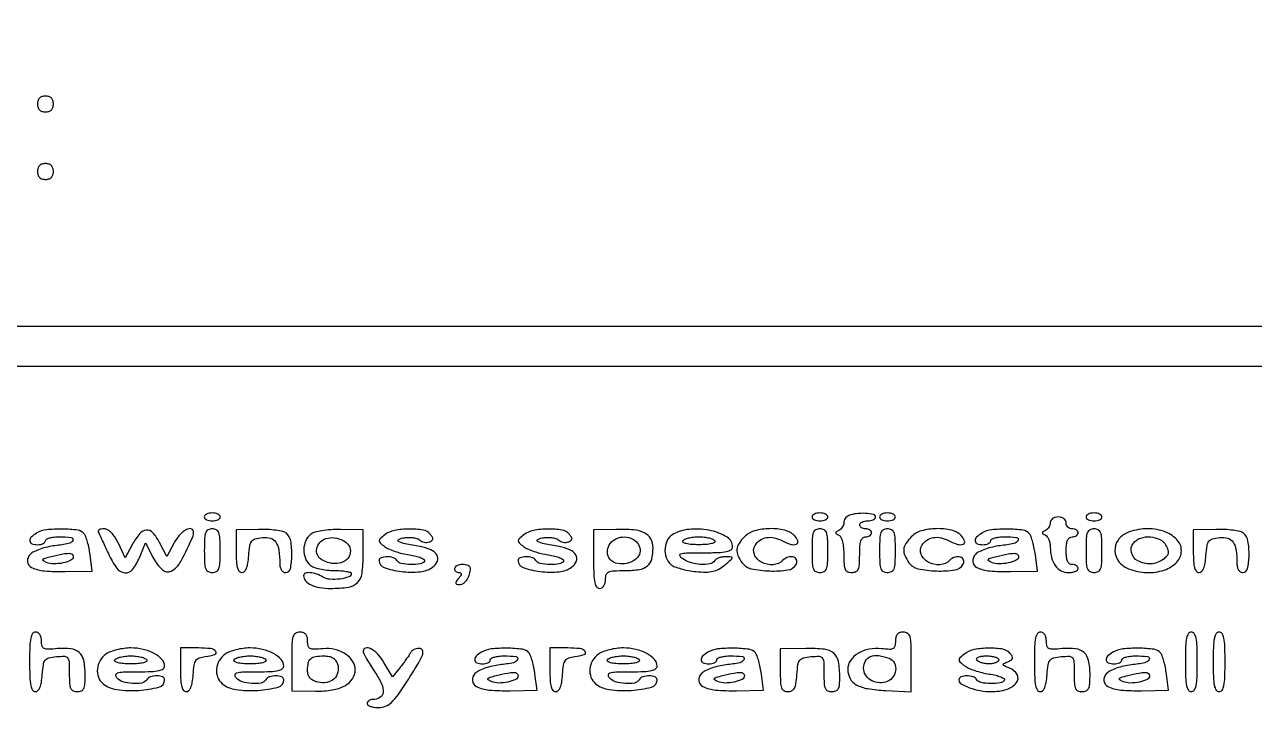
# Model space of a CAD drawing. Extents: x 0 to 1066, y 0 to 761.
# Drawn here: x 981.51 to 1007.7, y 141.07 to 155.92 of the extents above; entities that cross this region are included whole.
import ezdxf

# ---------------------------------------------------------------- set-up
doc = ezdxf.new("R2010")
doc.units = 0
doc.header["$MEASUREMENT"] = 0

msp = doc.modelspace()

# ---------------------------------------------------------------- linework, layer by layer
for points in [[(710.559243, 95.267872, -0.000023), (733.258836, 95.240684, -0.000004), (756.324384, 95.211821, -0.198594)], [(542.992229, 95.24091, -0.000004), (565.972908, 95.212432, -0.198597)], [(606.442229, 95.24091, -0.000004), (629.422908, 95.212432, -0.198597)], [(669.892229, 95.24091, -0.000004), (692.872908, 95.212432, -0.198597)]]:
    msp.add_lwpolyline(points, format="xyb")
for points in [[(981.783, 154.2258, 0.072254), (981.793731, 154.151931, 0.124864), (981.8253, 154.0989, 0.124864), (981.878331, 154.067331, 0.072254), (981.9522, 154.0566, 0.072254), (982.026069, 154.067331, 0.124864), (982.0791, 154.0989, 0.124864), (982.110669, 154.151931, 0.072254), (982.1214, 154.2258, 0.072254), (982.110669, 154.299669, 0.124864), (982.0791, 154.3527, 0.124864), (982.026069, 154.384269, 0.072254), (981.9522, 154.395, 0.072254), (981.878331, 154.384269, 0.124864), (981.8253, 154.3527, 0.124864), (981.793731, 154.299669, 0.072254)], [(981.783, 152.7876, 0.072254), (981.793731, 152.713731, 0.124864), (981.8253, 152.6607, 0.124864), (981.878331, 152.629131, 0.072254), (981.9522, 152.6184, 0.072254), (982.026069, 152.629131, 0.124864), (982.0791, 152.6607, 0.124864), (982.110669, 152.713731, 0.072254), (982.1214, 152.7876, 0.072254), (982.110669, 152.861469, 0.124864), (982.0791, 152.9145, 0.124864), (982.026069, 152.946069, 0.072254), (981.9522, 152.9568, 0.072254), (981.878331, 152.946069, 0.124864), (981.8253, 152.9145, 0.124864), (981.793731, 152.861469, 0.072254)], [(985.3362, 145.4274, 0.191087), (985.349015, 145.395093, 0.088204), (985.385903, 145.367651, 0.068025), (985.440646, 145.349034, 0.048028), (985.5054, 145.3428, 0.048028), (985.570154, 145.349034, 0.068025), (985.624898, 145.367651, 0.088204), (985.661785, 145.395093, 0.191087), (985.6746, 145.4274, 0.191087), (985.661785, 145.459707, 0.088204), (985.624898, 145.487149, 0.068025), (985.570154, 145.505766, 0.048028), (985.5054, 145.512, 0.048028), (985.440646, 145.505766, 0.068025), (985.385903, 145.487149, 0.088204), (985.349015, 145.459707, 0.191087)], [(998.28, 145.4274, 0.191087), (998.292815, 145.395093, 0.088204), (998.329703, 145.367651, 0.068025), (998.384446, 145.349034, 0.048028), (998.4492, 145.3428, 0.048028), (998.513954, 145.349034, 0.068025), (998.568698, 145.367651, 0.088204), (998.605585, 145.395093, 0.191087), (998.6184, 145.4274, 0.191087), (998.605585, 145.459707, 0.088204), (998.568698, 145.487149, 0.068025), (998.513954, 145.505766, 0.048028), (998.4492, 145.512, 0.048028), (998.384446, 145.505766, 0.068025), (998.329703, 145.487149, 0.088204), (998.292815, 145.459707, 0.191087)], [(999.06255, 145.455971, 0.08298), (999.022121, 145.431233, 0.064791), (998.987864, 145.3927, 0.064977), (998.964696, 145.346811, 0.084643), (998.9568, 145.3005, -0.083464), (998.948931, 145.253691, -0.061281), (998.925736, 145.206338, -0.060784), (998.891488, 145.165622, -0.078519), (998.85105, 145.13835, 0.029131), (998.799658, 145.110616, 0.260055), (998.7876, 145.089, 0.260055), (998.799658, 145.067384, 0.029131), (998.85105, 145.03965, -0.181903), (998.89339, 144.99636, -0.042388), (998.926871, 144.898517, -0.036866), (998.949395, 144.768301, -0.0244), (998.9568, 144.61665, 0.014451), (998.96273, 144.411534, 0.09211), (998.987527, 144.310856, 0.187602), (999.038568, 144.260897, 0.101296), (999.126, 144.243, 0.102588), (999.213605, 144.261166, 0.188085), (999.26465, 144.311737, 0.090841), (999.289341, 144.413942, 0.013964), (999.2952, 144.6237, -0.016668), (999.301332, 144.807604, -0.063857), (999.3234, 144.9198, -0.12648), (999.363134, 144.981332, -0.188641), (999.4221, 145.0044, 0.064853), (999.470614, 145.010719, 0.082425), (999.511723, 145.029251, 0.098894), (999.539223, 145.056737, 0.148195), (999.549, 145.089, 0.148195), (999.539223, 145.121263, 0.098894), (999.511723, 145.148749, 0.082425), (999.470614, 145.167281, 0.064853), (999.4221, 145.1736, -0.064853), (999.373586, 145.179919, -0.082425), (999.332477, 145.198451, -0.098894), (999.304977, 145.225937, -0.148195), (999.2952, 145.2582, -0.191087), (999.308015, 145.290507, -0.088204), (999.344903, 145.317949, -0.068025), (999.399646, 145.336566, -0.048028), (999.4644, 145.3428, 0.048028), (999.529154, 145.349034, 0.068025), (999.583898, 145.367651, 0.088204), (999.620785, 145.395093, 0.191087), (999.6336, 145.4274, 0.355524), (999.589831, 145.481175, 0.038634), (999.419562, 145.502954, 0.040888), (999.22313, 145.496717, 0.067617)], [(999.7182, 145.4274, 0.191087), (999.731015, 145.395093, 0.088204), (999.767903, 145.367651, 0.068025), (999.822646, 145.349034, 0.048028), (999.8874, 145.3428, 0.048028), (999.952154, 145.349034, 0.068025), (1000.006898, 145.367651, 0.088204), (1000.043785, 145.395093, 0.191087), (1000.0566, 145.4274, 0.191087), (1000.043785, 145.459707, 0.088204), (1000.006898, 145.487149, 0.068025), (999.952154, 145.505766, 0.048028), (999.8874, 145.512, 0.048028), (999.822646, 145.505766, 0.068025), (999.767903, 145.487149, 0.088204), (999.731015, 145.459707, 0.191087)], [(1003.356, 145.30755, -0.079041), (1003.348125, 145.258045, -0.060848), (1003.324936, 145.208409, -0.061238), (1003.290691, 145.166141, -0.08292), (1003.25025, 145.13835, 0.029131), (1003.198858, 145.110616, 0.260055), (1003.1868, 145.089, 0.260055), (1003.198858, 145.067384, 0.029131), (1003.25025, 145.03965, -0.131295), (1003.290803, 145.00565, -0.056264), (1003.324936, 144.943106, -0.050325), (1003.348165, 144.864284, -0.04654), (1003.356, 144.780288, 0.060005), (1003.382399, 144.56111, 0.095386), (1003.460903, 144.389903, 0.1158), (1003.584055, 144.28187, 0.122996), (1003.739677, 144.243, 0.038692), (1003.819526, 144.249188, 0.057746), (1003.886946, 144.267851, 0.075912), (1003.932906, 144.295211, 0.224226), (1003.9482, 144.3276, 0.148195), (1003.938423, 144.359863, 0.098894), (1003.910923, 144.387349, 0.082425), (1003.869814, 144.405881, 0.064853), (1003.8213, 144.4122, -0.164293), (1003.764665, 144.431326, -0.129352), (1003.724614, 144.4827, -0.075863), (1003.701328, 144.572599, -0.025511), (1003.6944, 144.7083, -0.025511), (1003.701328, 144.844001, -0.075863), (1003.724614, 144.9339, -0.129352), (1003.764665, 144.985274, -0.164293), (1003.8213, 145.0044, 0.064853), (1003.869814, 145.010719, 0.082425), (1003.910923, 145.029251, 0.098894), (1003.938423, 145.056737, 0.148195), (1003.9482, 145.089, 0.148195), (1003.938423, 145.121263, 0.098894), (1003.910923, 145.148749, 0.082425), (1003.869814, 145.167281, 0.064853), (1003.8213, 145.1736, -0.099038), (1003.77287, 145.183288, -0.097945), (1003.731677, 145.210877, -0.097945), (1003.704088, 145.25207, -0.099038), (1003.6944, 145.3005, 0.130775), (1003.681439, 145.349209, 0.10214), (1003.64505, 145.390387, 0.08892), (1003.590292, 145.417936, 0.072314), (1003.5252, 145.4274, 0.069108), (1003.460531, 145.418419, 0.085282), (1003.405703, 145.392194, 0.099962), (1003.369043, 145.353253, 0.139896)], [(1004.1174, 145.4274, 0.191087), (1004.130215, 145.395093, 0.088204), (1004.167103, 145.367651, 0.068025), (1004.221846, 145.349034, 0.048028), (1004.2866, 145.3428, 0.048028), (1004.351354, 145.349034, 0.068025), (1004.406098, 145.367651, 0.088204), (1004.442985, 145.395093, 0.191087), (1004.4558, 145.4274, 0.191087), (1004.442985, 145.459707, 0.088204), (1004.406098, 145.487149, 0.068025), (1004.351354, 145.505766, 0.048028), (1004.2866, 145.512, 0.048028), (1004.221846, 145.505766, 0.068025), (1004.167103, 145.487149, 0.088204), (1004.130215, 145.459707, 0.191087)], [(981.76185, 145.082224, 0.061831), (981.649951, 144.996995, 0.224089), (981.619618, 144.915294, 0.292314), (981.665162, 144.855903, 0.087176), (981.783, 144.8352, 0.048028), (981.847754, 144.841434, 0.068025), (981.902498, 144.860051, 0.088204), (981.939385, 144.887493, 0.191087), (981.9522, 144.9198, -0.277684), (981.971835, 144.95243, -0.052312), (982.039179, 144.979549, -0.042582), (982.134842, 144.998263, -0.027026), (982.2483, 145.0044, -0.029583), (982.500825, 144.989446, -0.51642), (982.53425, 144.928131, -0.233852), (982.4439, 144.858435, -0.021346), (982.154981, 144.813312, 0.028508), (981.995678, 144.786091, 0.027746), (981.839025, 144.740752, 0.028878), (981.706233, 144.6854, 0.085299), (981.626231, 144.627939, 0.220085), (981.571745, 144.476077, 0.262859), (981.65679, 144.352529, 0.092641), (981.929623, 144.277288, 0.025724), (982.375124, 144.262628), (982.947244, 144.273236), (982.903597, 144.617668, 0.018083), (982.880748, 144.757284, 0.019242), (982.848233, 144.891987, 0.019228), (982.811497, 145.005193, 0.079246), (982.776416, 145.06785, 0.196648), (982.639504, 145.145134, 0.027855), (982.310242, 145.168174, 0.031389), (981.972017, 145.151727, 0.104392)], [(983.075293, 145.11015, -0.010936), (983.096357, 145.067759, -0.000763), (983.152742, 144.947295, -0.001082), (983.219452, 144.803392, -0.000814), (983.292219, 144.64485, 0.046872), (983.467173, 144.340939, 0.209278), (983.639316, 144.237241, 0.26339), (983.803654, 144.303931, 0.068715), (983.953911, 144.558628), (984.085789, 144.874255), (984.247716, 144.558628, 0.084727), (984.443223, 144.297715, 0.326095), (984.632576, 144.2733, 0.146119), (984.836426, 144.480022, 0.020607), (985.097938, 145.02555, 0.226743), (985.093203, 145.143431, 0.375711), (985.006197, 145.176769, 0.110246), (984.835772, 145.066937, 0.0713), (984.695746, 144.877429), (984.536247, 144.581259), (984.381588, 144.882721, 0.059939), (984.241189, 145.090718, 0.235108), (984.102432, 145.148645, 0.20823), (983.959899, 145.074995, 0.047905), (983.806396, 144.844502), (983.652762, 144.557705), (983.505912, 144.865652, 0.031814), (983.434061, 144.994535, 0.052302), (983.35596, 145.091772, 0.065985), (983.276533, 145.153138, 0.132273), (983.200538, 145.1736, 0.038735), (983.142104, 145.169066, 0.078676), (983.098356, 145.154962, 0.140991), (983.075996, 145.134171, 0.261917)], [(985.3362, 144.7083, 0.009792), (985.341403, 144.442644, 0.077556), (985.365041, 144.322313, 0.189837), (985.416219, 144.264428, 0.118451), (985.5054, 144.243, 0.118451), (985.594581, 144.264428, 0.189837), (985.645759, 144.322313, 0.077556), (985.669397, 144.442644, 0.009792), (985.6746, 144.7083, 0.009792), (985.669397, 144.973956, 0.077556), (985.645759, 145.094288, 0.189837), (985.594581, 145.152172, 0.118451), (985.5054, 145.1736, 0.118451), (985.416219, 145.152172, 0.189837), (985.365041, 145.094288, 0.077556), (985.341403, 144.973956, 0.009792)], [(986.013, 144.697172, 0.012988), (986.01875, 144.475851, 0.052686), (986.039833, 144.342863, 0.108731), (986.077802, 144.269773, 0.222327), (986.135036, 144.243, 0.199886), (986.190503, 144.266097, 0.098074), (986.233578, 144.330972, 0.058471), (986.264496, 144.441061, 0.021194), (986.283086, 144.60255, -0.017171), (986.306043, 144.817163, -0.12673), (986.345153, 144.9115, -0.170998), (986.419647, 144.961048, -0.037817), (986.572997, 144.987786, -0.095133), (986.747605, 144.971559, -0.176976), (986.860791, 144.888566, -0.115708), (986.923259, 144.721283, -0.030242), (986.942445, 144.43335, 0.058056), (986.951813, 144.356975, 0.088772), (986.978656, 144.296068, 0.110063), (987.019767, 144.257044, 0.135856), (987.0705, 144.243, 0.355535), (987.169037, 144.323205, 0.047363), (987.200609, 144.609712, 0.046206), (987.176885, 144.916204, 0.178994), (987.083114, 145.078531, 0.11682), (987.010133, 145.114702, 0.021736), (986.862013, 145.142282, 0.022234), (986.682263, 145.159621, 0.018691), (986.490914, 145.162362), (986.013, 145.151345)], [(987.59925, 145.055794, 0.133051), (987.494883, 144.920513, 0.095315), (987.45627, 144.732447, 0.094675), (987.490143, 144.54235, 0.128944), (987.591103, 144.401409, 0.088103), (987.66978, 144.356677, 0.029095), (987.79792, 144.319407, 0.027938), (987.947671, 144.293854, 0.028295), (988.098703, 144.2853, -0.015812), (988.23966, 144.280841, -0.025849), (988.358389, 144.267135, -0.0237), (988.44779, 144.247705, -0.339565), (988.4664, 144.223462, -0.32157), (988.412409, 144.148193, -0.049726), (988.222813, 144.104416, -0.049314), (988.009787, 144.098236, -0.122787), (987.862579, 144.146024, 0.054875), (987.727189, 144.211192, 0.067069), (987.589725, 144.239778, 0.098582), (987.488446, 144.227007, 0.322764), (987.4512, 144.17532, 0.183942), (987.492758, 144.066178, 0.10068), (987.608957, 143.979214, 0.071194), (987.791084, 143.922947, 0.039395), (988.023582, 143.9046, 0.034169), (988.407647, 143.930877, 0.166258), (988.59976, 144.02753, 0.1628), (988.694709, 144.222891, 0.032419), (988.7202, 144.615618), (988.7202, 145.151483), (988.23375, 145.159813, 0.019477), (988.028484, 145.155331, 0.025434), (987.841882, 145.134413, 0.027651), (987.689716, 145.10074, 0.094296)], [(989.18052, 145.0467, 0.01594), (989.079321, 144.963215, 0.210578), (989.059411, 144.920262, 0.218879), (989.078084, 144.877532, 0.017291), (989.175773, 144.796371, 0.061479), (989.262122, 144.745094, 0.021677), (989.396622, 144.69297, 0.021139), (989.550914, 144.647917, 0.023249), (989.703659, 144.617694, -0.020622), (989.841684, 144.591137, -0.038368), (989.950213, 144.556609, -0.053237), (990.018685, 144.51999, -0.401415), (990.025643, 144.487324, -0.220431), (989.935438, 144.427798, -0.041408), (989.732952, 144.41429, -0.041544), (989.530505, 144.434439, -0.211831), (989.4393, 144.4968, 0.180568), (989.359237, 144.558929, 0.07719), (989.223178, 144.579294, 0.088965), (989.101547, 144.556788, 0.312179), (989.0586, 144.494706, 0.321365), (989.163756, 144.347994, 0.051888), (989.526914, 144.265506, 0.050808), (989.9318, 144.25816, 0.137859), (990.198276, 144.357666, 0.134861), (990.300062, 144.485795, 0.242944), (990.290461, 144.616298, 0.156042), (990.161321, 144.727549, 0.059206), (989.930196, 144.794824, -0.009657), (989.611908, 144.854154, -0.079034), (989.474104, 144.906235, -0.611792), (989.476127, 144.949836, -0.073156), (989.597656, 144.984819, -0.03537), (989.696871, 144.991129, -0.037425), (989.794096, 144.983138, -0.040315), (989.875985, 144.963323, -0.117385), (989.925215, 144.933025, 0.086543), (989.966409, 144.904065, 0.062692), (990.019849, 144.88666, 0.061752), (990.076855, 144.882875, 0.077494), (990.128568, 144.893991, 0.061129), (990.181611, 144.922182, 0.209983), (990.201412, 144.954754, 0.169716), (990.192781, 144.996487, 0.038153), (990.1502, 145.05658, 0.179625), (989.994022, 145.146544, 0.044364), (989.694222, 145.170121, 0.045332), (989.384121, 145.13876, 0.117159)], [(992.14152, 145.0467, 0.01594), (992.040321, 144.963215, 0.210578), (992.020411, 144.920262, 0.218879), (992.039084, 144.877532, 0.017291), (992.136773, 144.796371, 0.061479), (992.223122, 144.745094, 0.021677), (992.357622, 144.69297, 0.021139), (992.511914, 144.647917, 0.023249), (992.664659, 144.617694, -0.020622), (992.802684, 144.591137, -0.038368), (992.911213, 144.556609, -0.053237), (992.979685, 144.51999, -0.401415), (992.986643, 144.487324, -0.220431), (992.896438, 144.427798, -0.041408), (992.693952, 144.41429, -0.041544), (992.491505, 144.434439, -0.211831), (992.4003, 144.4968, 0.180568), (992.320237, 144.558929, 0.07719), (992.184178, 144.579294, 0.088965), (992.062547, 144.556788, 0.312179), (992.0196, 144.494706, 0.321365), (992.124756, 144.347994, 0.051888), (992.487914, 144.265506, 0.050808), (992.8928, 144.25816, 0.137859), (993.159276, 144.357666, 0.134861), (993.261062, 144.485795, 0.242944), (993.251461, 144.616298, 0.156042), (993.122321, 144.727549, 0.059206), (992.891196, 144.794824, -0.009657), (992.572908, 144.854154, -0.079034), (992.435104, 144.906235, -0.611792), (992.437127, 144.949836, -0.073156), (992.558656, 144.984819, -0.03537), (992.657871, 144.991129, -0.037425), (992.755096, 144.983138, -0.040315), (992.836985, 144.963323, -0.117385), (992.886215, 144.933025, 0.086543), (992.927409, 144.904065, 0.062692), (992.980849, 144.88666, 0.061752), (993.037855, 144.882875, 0.077494), (993.089568, 144.893991, 0.061129), (993.142611, 144.922182, 0.209983), (993.162412, 144.954754, 0.169716), (993.153781, 144.996487, 0.038153), (993.1112, 145.05658, 0.179625), (992.955022, 145.146544, 0.044364), (992.655222, 145.170121, 0.045332), (992.345121, 145.13876, 0.117159)], [(993.627, 144.527972, 0.007854), (993.632085, 144.20428, 0.042378), (993.652456, 144.029645, 0.099704), (993.691286, 143.937695, 0.248023), (993.7539, 143.9046, 0.13536), (993.804697, 143.918608, 0.111616), (993.84555, 143.957475, 0.089661), (993.871937, 144.018327, 0.057642), (993.8808, 144.09495, -0.083317), (993.898257, 144.198984, -0.20744), (993.949293, 144.254701, -0.094626), (994.056401, 144.279944, -0.01069), (994.306886, 144.2853, 0.036379), (994.605139, 144.307029, 0.136552), (994.775129, 144.382307, 0.162696), (994.865027, 144.525718, 0.057996), (994.894705, 144.768773, 0.125709), (994.847425, 144.958305, 0.155575), (994.717156, 145.084004, 0.093586), (994.479784, 145.150274, 0.027174), (994.09835, 145.162211), (993.627, 145.151345)], [(995.34015, 145.070346, 0.150218), (995.210622, 144.950262, 0.108788), (995.150544, 144.761599, 0.106265), (995.174718, 144.561411, 0.137396), (995.279507, 144.40987, 0.083642), (995.355457, 144.365795, 0.022459), (995.488593, 144.322556, 0.0221), (995.646526, 144.286423, 0.021236), (995.809146, 144.263795, 0.021612), (996.020648, 144.252665, 0.057498), (996.170795, 144.268566, 0.070643), (996.29475, 144.315426, 0.047885), (996.419689, 144.400569, 0.004231), (996.560374, 144.519629, 0.18173), (996.57882, 144.553359, 0.435068), (996.562489, 144.573561, 0.013767), (996.444943, 144.578585, 0.042204), (996.370158, 144.573404, 0.044511), (996.298675, 144.555722, 0.048877), (996.240461, 144.529085, 0.123222), (996.2073, 144.4968, -0.213591), (996.105591, 144.427759, -0.058451), (995.9074, 144.416104, -0.056144), (995.691305, 144.453243, -0.091551), (995.52552, 144.536409, -0.103523), (995.468563, 144.601754, -0.484919), (995.484929, 144.641298, -0.064153), (995.603985, 144.658955, -0.00368), (995.97465, 144.663309, 0.008414), (996.285112, 144.669897, 0.040692), (996.460143, 144.690892, 0.08915), (996.55493, 144.728593, 0.259184), (996.588, 144.788103, 0.26035), (996.47277, 144.994401, 0.08258), (996.134622, 145.132303, 0.070895), (995.709884, 145.166734, 0.097484)], [(996.8418, 145.0044, 0.050288), (996.725304, 144.861777, 0.124671), (996.681104, 144.735363, 0.127219), (996.702815, 144.604804, 0.053428), (996.79268, 144.44952, 0.184603), (996.987929, 144.323175, 0.044225), (997.378138, 144.275792, 0.043681), (997.765681, 144.297074, 0.221043), (997.942458, 144.4122, 0.216893), (997.954811, 144.505753, 0.243745), (997.891873, 144.570136, 0.155135), (997.77283, 144.571417, 0.122696), (997.661894, 144.504734, -0.181548), (997.451853, 144.409366, -0.139912), (997.203801, 144.462493, -0.170747), (997.052074, 144.627481, -0.24665), (997.067274, 144.821141, -0.103177), (997.1734, 144.931115, -0.108386), (997.312838, 144.987074, -0.097009), (997.475622, 144.982564, -0.067675), (997.648277, 144.918314, 0.047758), (997.828111, 144.843138, 0.179191), (997.948274, 144.849646, 0.403167), (997.976979, 144.918381, 0.104006), (997.904588, 145.029327, 0.141171), (997.695094, 145.145112, 0.062047), (997.376954, 145.177189, 0.061701), (997.057223, 145.129946, 0.129583)], [(998.28, 144.7083, 0.009792), (998.285203, 144.442644, 0.077556), (998.308841, 144.322313, 0.189837), (998.360019, 144.264428, 0.118451), (998.4492, 144.243, 0.118451), (998.538381, 144.264428, 0.189837), (998.589559, 144.322313, 0.077556), (998.613197, 144.442644, 0.009792), (998.6184, 144.7083, 0.009792), (998.613197, 144.973956, 0.077556), (998.589559, 145.094288, 0.189837), (998.538381, 145.152172, 0.118451), (998.4492, 145.1736, 0.118451), (998.360019, 145.152172, 0.189837), (998.308841, 145.094288, 0.077556), (998.285203, 144.973956, 0.009792)], [(999.7182, 144.7083, 0.009792), (999.723403, 144.442644, 0.077556), (999.747041, 144.322313, 0.189837), (999.798219, 144.264428, 0.118451), (999.8874, 144.243, 0.118451), (999.976581, 144.264428, 0.189837), (1000.027759, 144.322313, 0.077556), (1000.051397, 144.442644, 0.009792), (1000.0566, 144.7083, 0.009792), (1000.051397, 144.973956, 0.077556), (1000.027759, 145.094288, 0.189837), (999.976581, 145.152172, 0.118451), (999.8874, 145.1736, 0.118451), (999.798219, 145.152172, 0.189837), (999.747041, 145.094288, 0.077556), (999.723403, 144.973956, 0.009792)], [(1000.395, 145.0044, 0.050288), (1000.278504, 144.861777, 0.124671), (1000.234304, 144.735363, 0.127219), (1000.256015, 144.604804, 0.053428), (1000.34588, 144.44952, 0.184603), (1000.541129, 144.323175, 0.044225), (1000.931338, 144.275792, 0.043681), (1001.318881, 144.297074, 0.221043), (1001.495658, 144.4122, 0.216893), (1001.508011, 144.505753, 0.243745), (1001.445073, 144.570136, 0.155135), (1001.32603, 144.571417, 0.122696), (1001.215094, 144.504734, -0.181548), (1001.005053, 144.409366, -0.139912), (1000.757001, 144.462493, -0.170747), (1000.605274, 144.627481, -0.24665), (1000.620474, 144.821141, -0.103177), (1000.7266, 144.931115, -0.108386), (1000.866038, 144.987074, -0.097009), (1001.028822, 144.982564, -0.067675), (1001.201477, 144.918314, 0.047758), (1001.381311, 144.843138, 0.179191), (1001.501474, 144.849646, 0.403167), (1001.530179, 144.918381, 0.104006), (1001.457788, 145.029327, 0.141171), (1001.248294, 145.145112, 0.062047), (1000.930154, 145.177189, 0.061701), (1000.610423, 145.129946, 0.129583)], [(1001.89665, 145.082224, 0.061831), (1001.784751, 144.996995, 0.224089), (1001.754418, 144.915294, 0.292314), (1001.799962, 144.855903, 0.087176), (1001.9178, 144.8352, 0.048028), (1001.982554, 144.841434, 0.068025), (1002.037298, 144.860051, 0.088204), (1002.074185, 144.887493, 0.191087), (1002.087, 144.9198, -0.277684), (1002.106635, 144.95243, -0.052312), (1002.173979, 144.979549, -0.042582), (1002.269642, 144.998263, -0.027026), (1002.3831, 145.0044, -0.029583), (1002.635625, 144.989446, -0.51642), (1002.66905, 144.928131, -0.233852), (1002.5787, 144.858435, -0.021346), (1002.289781, 144.813312, 0.028508), (1002.130478, 144.786091, 0.027746), (1001.973825, 144.740752, 0.028878), (1001.841033, 144.6854, 0.085299), (1001.761031, 144.627939, 0.220085), (1001.706545, 144.476077, 0.262859), (1001.79159, 144.352529, 0.092641), (1002.064423, 144.277288, 0.025724), (1002.509924, 144.262628), (1003.082044, 144.273236), (1003.038397, 144.617668, 0.018083), (1003.015548, 144.757284, 0.019242), (1002.983033, 144.891987, 0.019228), (1002.946297, 145.005193, 0.079246), (1002.911216, 145.06785, 0.196648), (1002.774304, 145.145134, 0.027855), (1002.445042, 145.168174, 0.031389), (1002.106817, 145.151727, 0.104392)], [(1004.1174, 144.7083, 0.009792), (1004.122603, 144.442644, 0.077556), (1004.146241, 144.322313, 0.189837), (1004.197419, 144.264428, 0.118451), (1004.2866, 144.243, 0.118451), (1004.375781, 144.264428, 0.189837), (1004.426959, 144.322313, 0.077556), (1004.450597, 144.442644, 0.009792), (1004.4558, 144.7083, 0.009792), (1004.450597, 144.973956, 0.077556), (1004.426959, 145.094288, 0.189837), (1004.375781, 145.152172, 0.118451), (1004.2866, 145.1736, 0.118451), (1004.197419, 145.152172, 0.189837), (1004.146241, 145.094288, 0.077556), (1004.122603, 144.973956, 0.009792)], [(1004.99199, 145.089116, 0.14807), (1004.799265, 144.934122, 0.161253), (1004.733057, 144.70364, 0.156057), (1004.816968, 144.473509, 0.137919), (1005.022746, 144.321119, 0.080721), (1005.410576, 144.241602, 0.093416), (1005.783213, 144.296076, 0.117863), (1006.049257, 144.465139, 0.194929), (1006.1478, 144.7083, 0.202802), (1006.044882, 144.951604, 0.113525), (1005.765398, 145.120796, 0.091074), (1005.380778, 145.173677, 0.084775)], [(1006.4016, 144.697172, 0.012988), (1006.40735, 144.475851, 0.052686), (1006.428433, 144.342863, 0.108731), (1006.466402, 144.269773, 0.222327), (1006.523636, 144.243, 0.199886), (1006.579103, 144.266097, 0.098074), (1006.622178, 144.330972, 0.058471), (1006.653096, 144.441061, 0.021194), (1006.671686, 144.60255, -0.017171), (1006.694643, 144.817163, -0.12673), (1006.733753, 144.9115, -0.170998), (1006.808247, 144.961048, -0.037817), (1006.961597, 144.987786, -0.095133), (1007.136205, 144.971559, -0.176976), (1007.249391, 144.888566, -0.115708), (1007.311859, 144.721283, -0.030242), (1007.331045, 144.43335, 0.058056), (1007.340413, 144.356975, 0.088772), (1007.367256, 144.296068, 0.110063), (1007.408367, 144.257044, 0.135856), (1007.4591, 144.243, 0.355535), (1007.557637, 144.323205, 0.047363), (1007.589209, 144.609712, 0.046206), (1007.565485, 144.916204, 0.178994), (1007.471714, 145.078531, 0.11682), (1007.398733, 145.114702, 0.021736), (1007.250613, 145.142282, 0.022234), (1007.070863, 145.159621, 0.018691), (1006.879514, 145.162362), (1006.4016, 145.151345)], [(988.414133, 144.815637, -0.179515), (988.445947, 144.661964, -0.173066), (988.370542, 144.521894, -0.137963), (988.205302, 144.440023, -0.108353), (988.004638, 144.446053, -0.077169), (987.840071, 144.515618, -0.142855), (987.743774, 144.622567, -0.169403), (987.729124, 144.750947, -0.118229), (987.794044, 144.882855, -0.152868), (987.925509, 144.967991, -0.095104), (988.110125, 144.9831, -0.092564), (988.29169, 144.928408, -0.134357)], [(994.563485, 144.870409, -0.151356), (994.619711, 144.734511, -0.163906), (994.586712, 144.595497, -0.133724), (994.466873, 144.484538, -0.090418), (994.288026, 144.429073, -0.09854), (994.103591, 144.44313, -0.155245), (993.971923, 144.529497, -0.171585), (993.922319, 144.668682, -0.124105), (993.962506, 144.829792, -0.139599), (994.076945, 144.948094, -0.114777), (994.245631, 144.999543, -0.111523), (994.42369, 144.971785, -0.125985)], [(996.2073, 144.9198, -0.400129), (996.200031, 144.885298, -0.089468), (996.139683, 144.858099, -0.044569), (996.027775, 144.84051, -0.016707), (995.8689, 144.8352, -0.016707), (995.710025, 144.84051, -0.044569), (995.598117, 144.858099, -0.089468), (995.537769, 144.885298, -0.400129), (995.5305, 144.9198, -0.158284), (995.569071, 144.952503, -0.036095), (995.651473, 144.979549, -0.033884), (995.755532, 144.998187, -0.02738), (995.8689, 145.0044, -0.02738), (995.982268, 144.998187, -0.033884), (996.086327, 144.979549, -0.036095), (996.168729, 144.952503, -0.158284)], [(1005.817135, 144.820747, -0.037087), (1005.862142, 144.719218, -0.136333), (1005.867157, 144.649795, -0.143454), (1005.835625, 144.589789, -0.042682), (1005.756738, 144.521062, -0.145269), (1005.495047, 144.427651, -0.141081), (1005.221403, 144.490564, -0.202064), (1005.082768, 144.667088, -0.24464), (1005.126715, 144.870409, -0.138683), (1005.281271, 144.976706, -0.099997), (1005.489957, 145.003465, -0.102093), (1005.689044, 144.947231, -0.151297)], [(982.5444, 144.583012, -0.291977), (982.494404, 144.504694, -0.055057), (982.325765, 144.44797, -0.053243), (982.128146, 144.426527, -0.103697), (981.973539, 144.458666, -0.043256), (981.906501, 144.495121, -0.447643), (981.902485, 144.522725, -0.150369), (981.942922, 144.548929, -0.009875), (982.0791, 144.584681, -0.008425), (982.324032, 144.639489, -0.051766), (982.452546, 144.652365, -0.147612), (982.51806, 144.632336, -0.250287)], [(1002.6792, 144.583012, -0.291977), (1002.629204, 144.504694, -0.055057), (1002.460565, 144.44797, -0.053243), (1002.262946, 144.426527, -0.103697), (1002.108339, 144.458666, -0.043256), (1002.041301, 144.495121, -0.447643), (1002.037285, 144.522725, -0.150369), (1002.077722, 144.548929, -0.009875), (1002.2139, 144.584681, -0.008425), (1002.458832, 144.639489, -0.051766), (1002.587346, 144.652365, -0.147612), (1002.65286, 144.632336, -0.250287)], [(990.666, 144.3276, 0.111474), (990.673286, 144.295327, 0.100072), (990.693894, 144.267851, 0.094595), (990.724702, 144.24942, 0.087854), (990.760959, 144.243, -0.122183), (990.795622, 144.234401, -0.300026), (990.807669, 144.212429, -0.128583), (990.794398, 144.174577, -0.024942), (990.7506, 144.1161, 0.019452), (990.698273, 144.047811, 0.200989), (990.690755, 144.01391, 0.317246), (990.710607, 143.994353, 0.040905), (990.77349, 143.9892, 0.157363), (990.858243, 144.016551, 0.089504), (990.933794, 144.094789, 0.076906), (990.98637, 144.207669, 0.070712), (991.0044, 144.334519, 0.20455), (990.991723, 144.36421, 0.083526), (990.954698, 144.389381, 0.063754), (990.899971, 144.406494, 0.043961), (990.8352, 144.4122, 0.048028), (990.770446, 144.405966, 0.068025), (990.715703, 144.387349, 0.088204), (990.678815, 144.359907, 0.191087)], [(981.6138, 142.3395, 0.007954), (981.618941, 142.016388, 0.03957), (981.639018, 141.836115, 0.087654), (981.676191, 141.738797, 0.26363), (981.735836, 141.705, 0.199886), (981.791303, 141.728097, 0.098074), (981.834378, 141.792972, 0.058471), (981.865296, 141.903061, 0.021194), (981.883886, 142.06455, -0.017144), (981.907063, 142.281329, -0.131086), (981.946747, 142.374805, -0.170606), (982.023008, 142.423758, -0.034162), (982.18485, 142.45061, -0.026123), (982.358414, 142.458232, -0.231403), (982.425039, 142.424961, -0.154118), (982.454607, 142.343204, -0.010297), (982.4598, 142.09106, 0.013613), (982.465608, 141.87777, 0.089894), (982.490219, 141.774408, 0.188411), (982.541268, 141.723371, 0.103574), (982.629, 141.705, 0.100692), (982.716348, 141.722771, 0.187353), (982.767387, 141.772443, 0.092715), (982.792237, 141.872402, 0.01469), (982.7982, 142.075341, 0.051384), (982.768273, 142.36578, 0.156087), (982.671661, 142.536478, 0.158334), (982.494935, 142.617963, 0.053312), (982.207592, 142.621252, -0.013723), (982.00844, 142.607762, -0.120689), (981.922528, 142.62518, -0.224495), (981.8807, 142.675975, -0.061884), (981.8676, 142.781414, 0.056367), (981.858796, 142.859264, 0.089588), (981.832514, 142.920752, 0.112454), (981.791689, 142.959882, 0.135886), (981.7407, 142.974, 0.250296), (981.677962, 142.940495, 0.098409), (981.63918, 142.8471, 0.041714), (981.618857, 142.669628, 0.007659)], [(987.1974, 142.348594), (987.1974, 141.723187), (987.706921, 141.716015, 0.042384), (988.061918, 141.741134, 0.084798), (988.32775, 141.830572, 0.119558), (988.491201, 141.977356, 0.151412), (988.551, 142.1703, 0.148999), (988.495526, 142.352322, 0.099787), (988.339723, 142.506525, 0.08749), (988.115308, 142.603207, 0.082015), (987.866088, 142.620327, -0.014576), (987.673905, 142.607638, -0.123257), (987.589763, 142.62544, -0.222086), (987.548625, 142.676318, -0.060791), (987.5358, 142.781414, 0.054817), (987.526097, 142.869654, 0.126112), (987.496068, 142.928777, 0.139619), (987.443672, 142.962546, 0.073898), (987.3666, 142.974, 0.148549), (987.275757, 142.946402, 0.181116), (987.224272, 142.874674, 0.060084), (987.201896, 142.72057, 0.006043)], [(1000.0566, 142.779488, -0.054257), (1000.045102, 142.673845, -0.218315), (1000.006954, 142.623317, -0.135915), (999.929977, 142.605777, -0.017522), (999.759886, 142.619615, 0.077105), (999.494664, 142.609615, 0.089944), (999.259984, 142.518321, 0.105407), (999.099162, 142.365333, 0.151216), (999.0414, 142.178709, 0.124683), (999.090162, 141.986205, 0.143212), (999.223216, 141.851885, 0.087934), (999.465039, 141.768993, 0.026526), (999.852976, 141.729377), (1000.395, 141.702944), (1000.395, 142.338472, 0.005894), (1000.390536, 142.717182, 0.059225), (1000.368219, 142.873409, 0.180279), (1000.31672, 142.946017, 0.150405), (1000.2258, 142.974, 0.07407), (1000.1485, 142.962486, 0.140703), (1000.096148, 142.928536, 0.126026), (1000.066227, 142.868924, 0.053665)], [(1003.0176, 142.3395, 0.007954), (1003.022741, 142.016388, 0.03957), (1003.042818, 141.836115, 0.087654), (1003.079991, 141.738797, 0.26363), (1003.139636, 141.705, 0.199886), (1003.195103, 141.728097, 0.098074), (1003.238178, 141.792972, 0.058471), (1003.269096, 141.903061, 0.021194), (1003.287686, 142.06455, -0.017144), (1003.310863, 142.281329, -0.131086), (1003.350547, 142.374805, -0.170606), (1003.426808, 142.423758, -0.034162), (1003.58865, 142.45061, -0.026123), (1003.762214, 142.458232, -0.231403), (1003.828839, 142.424961, -0.154118), (1003.858407, 142.343204, -0.010297), (1003.8636, 142.09106, 0.013613), (1003.869408, 141.87777, 0.089894), (1003.894019, 141.774408, 0.188411), (1003.945068, 141.723371, 0.103574), (1004.0328, 141.705, 0.100692), (1004.120148, 141.722771, 0.187353), (1004.171187, 141.772443, 0.092715), (1004.196037, 141.872402, 0.01469), (1004.202, 142.075341, 0.051384), (1004.172073, 142.36578, 0.156087), (1004.075461, 142.536478, 0.158334), (1003.898735, 142.617963, 0.053312), (1003.611392, 142.621252, -0.013723), (1003.41224, 142.607762, -0.120689), (1003.326328, 142.62518, -0.224495), (1003.2845, 142.675975, -0.061884), (1003.2714, 142.781414, 0.056367), (1003.262596, 142.859264, 0.089588), (1003.236314, 142.920752, 0.112454), (1003.195489, 142.959882, 0.135886), (1003.1445, 142.974, 0.250296), (1003.081762, 142.940495, 0.098409), (1003.04298, 142.8471, 0.041714), (1003.022657, 142.669628, 0.007659)], [(1006.2324, 142.3395, 0.007659), (1006.237457, 142.009372, 0.041714), (1006.25778, 141.8319, 0.098409), (1006.296562, 141.738505, 0.250296), (1006.3593, 141.705, 0.250296), (1006.422038, 141.738505, 0.098409), (1006.46082, 141.8319, 0.041714), (1006.481143, 142.009372, 0.007659), (1006.4862, 142.3395, 0.007659), (1006.481143, 142.669628, 0.041714), (1006.46082, 142.8471, 0.098409), (1006.422038, 142.940495, 0.250296), (1006.3593, 142.974, 0.250296), (1006.296562, 142.940495, 0.098409), (1006.25778, 142.8471, 0.041714), (1006.237457, 142.669628, 0.007659)], [(1006.8246, 142.3395, 0.007659), (1006.829657, 142.009372, 0.041714), (1006.84998, 141.8319, 0.098409), (1006.888762, 141.738505, 0.250296), (1006.9515, 141.705, 0.250296), (1007.014238, 141.738505, 0.098409), (1007.05302, 141.8319, 0.041714), (1007.073343, 142.009372, 0.007659), (1007.0784, 142.3395, 0.007659), (1007.073343, 142.669628, 0.041714), (1007.05302, 142.8471, 0.098409), (1007.014238, 142.940495, 0.250296), (1006.9515, 142.974, 0.250296), (1006.888762, 142.940495, 0.098409), (1006.84998, 142.8471, 0.041714), (1006.829657, 142.669628, 0.007659)], [(983.240024, 142.503903, 0.109834), (983.115471, 142.367766, 0.106782), (983.058728, 142.190286, 0.112296), (983.081437, 142.012392, 0.132631), (983.178946, 141.874162, 0.14246), (983.470611, 141.747496, 0.047426), (983.940765, 141.732487, 0.047836), (984.369801, 141.801049, 0.341612), (984.4902, 141.956706, 0.312179), (984.447253, 142.018788, 0.088965), (984.325622, 142.041294, 0.07719), (984.189563, 142.020929, 0.180568), (984.1095, 141.9588, -0.213807), (984.005973, 141.888587, -0.060385), (983.806667, 141.877803, -0.059354), (983.601523, 141.916223, -0.144587), (983.475, 142.0011, -0.180724), (983.452823, 142.064776, -0.330369), (983.484885, 142.106035, -0.062612), (983.609564, 142.124491, -0.005475), (983.929941, 142.128, 0.009494), (984.211169, 142.13334, 0.044181), (984.372005, 142.153759, 0.09639), (984.459141, 142.191298, 0.247856), (984.4902, 142.250103, 0.191819), (984.434115, 142.390917, 0.080331), (984.269038, 142.517039, 0.066193), (984.033786, 142.605562, 0.056989), (983.7711, 142.6356, 0.033303), (983.625965, 142.625922, 0.027486), (983.473588, 142.596914, 0.028339), (983.336323, 142.554492, 0.063738)], [(984.8286, 142.1703, 0.012516), (984.834298, 141.942715, 0.051654), (984.855297, 141.806791, 0.107462), (984.89322, 141.732244, 0.225221), (984.950636, 141.705, 0.199886), (985.006103, 141.728097, 0.098074), (985.049178, 141.792972, 0.058471), (985.080096, 141.903061, 0.021194), (985.098686, 142.06455, -0.017705), (985.121022, 142.27127, -0.112209), (985.158681, 142.369375, -0.16625), (985.227954, 142.42218, -0.051861), (985.35735, 142.450869, 0.046923), (985.56006, 142.493723, 0.528356), (985.580176, 142.55956, 0.197452), (985.469935, 142.620544, 0.028858), (985.2093, 142.6356), (984.8286, 142.6356)], [(985.778024, 142.503903, 0.109834), (985.653471, 142.367766, 0.106782), (985.596728, 142.190286, 0.112296), (985.619437, 142.012392, 0.132631), (985.716946, 141.874162, 0.14246), (986.008611, 141.747496, 0.047426), (986.478765, 141.732487, 0.047836), (986.907801, 141.801049, 0.341612), (987.0282, 141.956706, 0.312179), (986.985253, 142.018788, 0.088965), (986.863622, 142.041294, 0.07719), (986.727563, 142.020929, 0.180568), (986.6475, 141.9588, -0.213807), (986.543973, 141.888587, -0.060385), (986.344667, 141.877803, -0.059354), (986.139523, 141.916223, -0.144587), (986.013, 142.0011, -0.180724), (985.990823, 142.064776, -0.330369), (986.022885, 142.106035, -0.062612), (986.147564, 142.124491, -0.005475), (986.467941, 142.128, 0.009494), (986.749169, 142.13334, 0.044181), (986.910005, 142.153759, 0.09639), (986.997141, 142.191298, 0.247856), (987.0282, 142.250103, 0.191819), (986.972115, 142.390917, 0.080331), (986.807038, 142.517039, 0.066193), (986.571786, 142.605562, 0.056989), (986.3091, 142.6356, 0.033303), (986.163965, 142.625922, 0.027486), (986.011588, 142.596914, 0.028339), (985.874323, 142.554492, 0.063738)], [(988.7202, 142.563731, 0.120347), (988.73109, 142.519143, 0.008302), (988.793196, 142.404285, 0.011445), (988.87351, 142.268824, 0.008337), (988.968697, 142.121859, -0.037611), (989.111263, 141.870669, -0.131162), (989.144393, 141.688821, -0.241582), (989.076248, 141.578839, -0.136337), (988.921341, 141.5358, 0.070908), (988.876803, 141.529452, 0.086403), (988.839034, 141.510949, 0.100269), (988.813783, 141.483461, 0.136626), (988.8048, 141.4512, 0.250193), (988.822142, 141.418713, 0.064833), (988.877073, 141.391451, 0.050202), (988.95659, 141.37276, 0.032648), (989.050837, 141.3666, 0.093901), (989.198184, 141.394518, 0.097916), (989.322661, 141.474254, 0.050342), (989.462884, 141.638963, 0.008722), (989.689827, 141.97995, 0.006023), (989.898525, 142.314506, 0.044233), (989.981683, 142.483501, 0.149552), (989.988237, 142.574407, 0.293506), (989.938467, 142.623142, 0.08349), (989.878191, 142.625392, 0.070101), (989.816481, 142.608364, 0.071203), (989.762779, 142.575335, 0.092017), (989.725848, 142.530927, -0.020223), (989.688951, 142.470833, -0.007121), (989.63138, 142.387637, -0.007056), (989.565432, 142.297884, -0.008216), (989.500175, 142.21453), (989.342807, 142.02019), (989.161257, 142.327895, 0.054079), (989.030156, 142.503575, 0.082844), (988.879982, 142.619245, 0.191669), (988.771899, 142.631432, 0.338154)], [(991.23705, 142.544224, 0.061831), (991.125151, 142.458995, 0.224089), (991.094818, 142.377294, 0.292314), (991.140362, 142.317903, 0.087176), (991.2582, 142.2972, 0.048028), (991.322954, 142.303434, 0.068025), (991.377698, 142.322051, 0.088204), (991.414585, 142.349493, 0.191087), (991.4274, 142.3818, -0.277684), (991.447035, 142.41443, -0.052312), (991.514379, 142.441549, -0.042582), (991.610042, 142.460263, -0.027026), (991.7235, 142.4664, -0.029583), (991.976025, 142.451446, -0.51642), (992.00945, 142.390131, -0.233852), (991.9191, 142.320435, -0.021346), (991.630181, 142.275312, 0.028508), (991.470878, 142.248091, 0.027746), (991.314225, 142.202752, 0.028878), (991.181433, 142.1474, 0.085299), (991.101431, 142.089939, 0.220085), (991.046945, 141.938077, 0.262859), (991.13199, 141.814529, 0.092641), (991.404823, 141.739288, 0.025724), (991.850324, 141.724628), (992.422444, 141.735236), (992.378797, 142.079668, 0.018083), (992.355948, 142.219284, 0.019242), (992.323433, 142.353987, 0.019228), (992.286697, 142.467193, 0.079246), (992.251616, 142.52985, 0.196648), (992.114704, 142.607134, 0.027855), (991.785442, 142.630174, 0.031389), (991.447217, 142.613727, 0.104392)], [(992.6964, 142.1703, 0.012516), (992.702098, 141.942715, 0.051654), (992.723097, 141.806791, 0.107462), (992.76102, 141.732244, 0.225221), (992.818436, 141.705, 0.199886), (992.873903, 141.728097, 0.098074), (992.916978, 141.792972, 0.058471), (992.947896, 141.903061, 0.021194), (992.966486, 142.06455, -0.017705), (992.988822, 142.27127, -0.112209), (993.026481, 142.369375, -0.16625), (993.095754, 142.42218, -0.051861), (993.22515, 142.450869, 0.046923), (993.42786, 142.493723, 0.528356), (993.447976, 142.55956, 0.197452), (993.337735, 142.620544, 0.028858), (993.0771, 142.6356), (992.6964, 142.6356)], [(993.730424, 142.503903, 0.109834), (993.605871, 142.367766, 0.106782), (993.549128, 142.190286, 0.112296), (993.571837, 142.012392, 0.132631), (993.669346, 141.874162, 0.14246), (993.961011, 141.747496, 0.047426), (994.431165, 141.732487, 0.047836), (994.860201, 141.801049, 0.341612), (994.9806, 141.956706, 0.312179), (994.937653, 142.018788, 0.088965), (994.816022, 142.041294, 0.07719), (994.679963, 142.020929, 0.180568), (994.5999, 141.9588, -0.213807), (994.496373, 141.888587, -0.060385), (994.297067, 141.877803, -0.059354), (994.091923, 141.916223, -0.144587), (993.9654, 142.0011, -0.180724), (993.943223, 142.064776, -0.330369), (993.975285, 142.106035, -0.062612), (994.099964, 142.124491, -0.005475), (994.420341, 142.128, 0.009494), (994.701569, 142.13334, 0.044181), (994.862405, 142.153759, 0.09639), (994.949541, 142.191298, 0.247856), (994.9806, 142.250103, 0.191819), (994.924515, 142.390917, 0.080331), (994.759438, 142.517039, 0.066193), (994.524186, 142.605562, 0.056989), (994.2615, 142.6356, 0.033303), (994.116365, 142.625922, 0.027486), (993.963988, 142.596914, 0.028339), (993.826723, 142.554492, 0.063738)], [(996.05925, 142.544224, 0.061831), (995.947351, 142.458995, 0.224089), (995.917018, 142.377294, 0.292314), (995.962562, 142.317903, 0.087176), (996.0804, 142.2972, 0.048028), (996.145154, 142.303434, 0.068025), (996.199898, 142.322051, 0.088204), (996.236785, 142.349493, 0.191087), (996.2496, 142.3818, -0.277684), (996.269235, 142.41443, -0.052312), (996.336579, 142.441549, -0.042582), (996.432242, 142.460263, -0.027026), (996.5457, 142.4664, -0.029583), (996.798225, 142.451446, -0.51642), (996.83165, 142.390131, -0.233852), (996.7413, 142.320435, -0.021346), (996.452381, 142.275312, 0.028508), (996.293078, 142.248091, 0.027746), (996.136425, 142.202752, 0.028878), (996.003633, 142.1474, 0.085299), (995.923631, 142.089939, 0.220085), (995.869145, 141.938077, 0.262859), (995.95419, 141.814529, 0.092641), (996.227023, 141.739288, 0.025724), (996.672524, 141.724628), (997.244644, 141.735236), (997.200997, 142.079668, 0.018083), (997.178148, 142.219284, 0.019242), (997.145633, 142.353987, 0.019228), (997.108897, 142.467193, 0.079246), (997.073816, 142.52985, 0.196648), (996.936904, 142.607134, 0.027855), (996.607642, 142.630174, 0.031389), (996.269417, 142.613727, 0.104392)], [(997.6032, 142.161046, 0.01033), (997.6085, 141.904568, 0.076283), (997.631971, 141.784843, 0.184115), (997.681948, 141.726701, 0.124799), (997.767536, 141.705, 0.112123), (997.850604, 141.723865, 0.160679), (997.904645, 141.775772, 0.086187), (997.937625, 141.877001, 0.017695), (997.957886, 142.06455, -0.017144), (997.981063, 142.281329, -0.131086), (998.020747, 142.374805, -0.170606), (998.097008, 142.423758, -0.034162), (998.25885, 142.45061, -0.026123), (998.432414, 142.458232, -0.231403), (998.499039, 142.424961, -0.154118), (998.528607, 142.343204, -0.010297), (998.5338, 142.09106, 0.013613), (998.539608, 141.87777, 0.089894), (998.564219, 141.774408, 0.188411), (998.615268, 141.723371, 0.103574), (998.703, 141.705, 0.088662), (998.788053, 141.720201, 0.178332), (998.839187, 141.763858, 0.106491), (998.86534, 141.848708, 0.021705), (998.8722, 142.006662, 0.042281), (998.843463, 142.345895, 0.175002), (998.743649, 142.522051, 0.152288), (998.544688, 142.607706, 0.029829), (998.15068, 142.625306), (997.6032, 142.617093)], [(1001.53212, 142.5087, 0.01594), (1001.430921, 142.425215, 0.210578), (1001.411011, 142.382262, 0.218879), (1001.429684, 142.339532, 0.017291), (1001.527373, 142.258371, 0.061479), (1001.613722, 142.207094, 0.021677), (1001.748222, 142.15497, 0.021139), (1001.902514, 142.109917, 0.023249), (1002.055259, 142.079694, -0.020622), (1002.193284, 142.053137, -0.038368), (1002.301813, 142.018609, -0.053237), (1002.370285, 141.98199, -0.401415), (1002.377243, 141.949324, -0.220431), (1002.287038, 141.889798, -0.041408), (1002.084552, 141.87629, -0.041544), (1001.882105, 141.896439, -0.211831), (1001.7909, 141.9588, 0.180568), (1001.710837, 142.020929, 0.07719), (1001.574778, 142.041294, 0.088965), (1001.453147, 142.018788, 0.312179), (1001.4102, 141.956706, 0.265682), (1001.459216, 141.870972, 0.045351), (1001.635776, 141.787543, 0.043391), (1001.864158, 141.725794, 0.044362), (1002.098069, 141.705, 0.074195), (1002.425373, 141.753837, 0.15445), (1002.635682, 141.898558, 0.300997), (1002.648724, 142.067907, 0.175488), (1002.48885, 142.206853, -0.009918), (1002.376812, 142.252628, -0.221559), (1002.354089, 142.278172, -0.364559), (1002.364874, 142.303107, -0.019909), (1002.448709, 142.340906, 0.042301), (1002.519409, 142.37667, 0.183921), (1002.547482, 142.413282, 0.198362), (1002.542996, 142.457427, 0.049994), (1002.5018, 142.51858, 0.179625), (1002.345622, 142.608544, 0.044364), (1002.045822, 142.632121, 0.045332), (1001.735721, 142.60076, 0.117159)], [(1004.68845, 142.544224, 0.061831), (1004.576551, 142.458995, 0.224089), (1004.546218, 142.377294, 0.292314), (1004.591762, 142.317903, 0.087176), (1004.7096, 142.2972, 0.048028), (1004.774354, 142.303434, 0.068025), (1004.829098, 142.322051, 0.088204), (1004.865985, 142.349493, 0.191087), (1004.8788, 142.3818, -0.277684), (1004.898435, 142.41443, -0.052312), (1004.965779, 142.441549, -0.042582), (1005.061442, 142.460263, -0.027026), (1005.1749, 142.4664, -0.029583), (1005.427425, 142.451446, -0.51642), (1005.46085, 142.390131, -0.233852), (1005.3705, 142.320435, -0.021346), (1005.081581, 142.275312, 0.028508), (1004.922278, 142.248091, 0.027746), (1004.765625, 142.202752, 0.028878), (1004.632833, 142.1474, 0.085299), (1004.552831, 142.089939, 0.220085), (1004.498345, 141.938077, 0.262859), (1004.58339, 141.814529, 0.092641), (1004.856223, 141.739288, 0.025724), (1005.301724, 141.724628), (1005.873844, 141.735236), (1005.830197, 142.079668, 0.018083), (1005.807348, 142.219284, 0.019242), (1005.774833, 142.353987, 0.019228), (1005.738097, 142.467193, 0.079246), (1005.703016, 142.52985, 0.196648), (1005.566104, 142.607134, 0.027855), (1005.236842, 142.630174, 0.031389), (1004.898617, 142.613727, 0.104392)], [(984.1095, 142.3818, -0.400129), (984.102231, 142.347298, -0.089468), (984.041883, 142.320099, -0.044569), (983.929975, 142.30251, -0.016707), (983.7711, 142.2972, -0.016707), (983.612225, 142.30251, -0.044569), (983.500317, 142.320099, -0.089468), (983.439969, 142.347298, -0.400129), (983.4327, 142.3818, -0.158284), (983.471271, 142.414503, -0.036095), (983.553673, 142.441549, -0.033884), (983.657732, 142.460187, -0.02738), (983.7711, 142.4664, -0.02738), (983.884468, 142.460187, -0.033884), (983.988527, 142.441549, -0.036095), (984.070929, 142.414503, -0.158284)], [(986.6475, 142.3818, -0.400129), (986.640231, 142.347298, -0.089468), (986.579883, 142.320099, -0.044569), (986.467975, 142.30251, -0.016707), (986.3091, 142.2972, -0.016707), (986.150225, 142.30251, -0.044569), (986.038317, 142.320099, -0.089468), (985.977969, 142.347298, -0.400129), (985.9707, 142.3818, -0.158284), (986.009271, 142.414503, -0.036095), (986.091673, 142.441549, -0.033884), (986.195732, 142.460187, -0.02738), (986.3091, 142.4664, -0.02738), (986.422468, 142.460187, -0.033884), (986.526527, 142.441549, -0.036095), (986.608929, 142.414503, -0.158284)], [(988.173294, 142.287767, -0.133201), (988.180556, 142.116941, -0.153899), (988.098789, 141.976665, -0.140952), (987.944415, 141.900646, -0.106254), (987.75446, 141.907143, -0.050583), (987.653565, 141.943629, -0.101705), (987.586499, 141.994695, -0.111239), (987.548646, 142.064693, -0.06865), (987.5358, 142.157812, -0.048209), (987.551242, 142.317599, -0.164189), (987.602327, 142.407203, -0.146792), (987.701392, 142.453316, -0.036055), (987.882599, 142.4664, -0.047561), (987.992202, 142.455951, -0.090474), (988.074494, 142.42398, -0.102746), (988.133467, 142.368399, -0.07587)], [(994.5999, 142.3818, -0.400129), (994.592631, 142.347298, -0.089468), (994.532283, 142.320099, -0.044569), (994.420375, 142.30251, -0.016707), (994.2615, 142.2972, -0.016707), (994.102625, 142.30251, -0.044569), (993.990717, 142.320099, -0.089468), (993.930369, 142.347298, -0.400129), (993.9231, 142.3818, -0.158284), (993.961671, 142.414503, -0.036095), (994.044073, 142.441549, -0.033884), (994.148132, 142.460187, -0.02738), (994.2615, 142.4664, -0.02738), (994.374868, 142.460187, -0.033884), (994.478927, 142.441549, -0.036095), (994.561329, 142.414503, -0.158284)], [(999.922781, 142.415049, -0.18833), (1000.034417, 142.313379, -0.154749), (1000.059116, 142.152918, -0.140855), (999.986478, 141.996276, -0.153903), (999.844001, 141.908665, -0.094196), (999.672874, 141.898717, -0.111527), (999.52109, 141.954451, -0.122047), (999.417402, 142.064895, -0.128441), (999.3798, 142.208859, -0.132457), (999.420543, 142.359957, -0.171944), (999.529146, 142.452079, -0.125404), (999.701865, 142.471752, -0.057642)], [(1002.2562, 142.3818, -0.222681), (1002.241025, 142.349416, -0.076538), (1002.195539, 142.322051, -0.058208), (1002.128769, 142.30339, -0.039081), (1002.049693, 142.2972, -0.037634), (1001.966812, 142.303447, -0.041396), (1001.888488, 142.322051, -0.045439), (1001.825304, 142.349271, -0.130646), (1001.7909, 142.3818, -0.297719), (1001.791734, 142.414944, -0.145541), (1001.826095, 142.442609, -0.069343), (1001.897183, 142.460787, -0.027979), (1001.997407, 142.4664, -0.031003), (1002.09655, 142.460247, -0.048032), (1002.18018, 142.441549, -0.061379), (1002.238229, 142.414323, -0.257909)], [(992.0196, 142.045012, -0.291977), (991.969604, 141.966694, -0.055057), (991.800965, 141.90997, -0.053243), (991.603346, 141.888527, -0.103697), (991.448739, 141.920666, -0.043256), (991.381701, 141.957121, -0.447643), (991.377685, 141.984725, -0.150369), (991.418122, 142.010929, -0.009875), (991.5543, 142.046681, -0.008425), (991.799232, 142.101489, -0.051766), (991.927746, 142.114365, -0.147612), (991.99326, 142.094336, -0.250287)], [(996.8418, 142.045012, -0.291977), (996.791804, 141.966694, -0.055057), (996.623165, 141.90997, -0.053243), (996.425546, 141.888527, -0.103697), (996.270939, 141.920666, -0.043256), (996.203901, 141.957121, -0.447643), (996.199885, 141.984725, -0.150369), (996.240322, 142.010929, -0.009875), (996.3765, 142.046681, -0.008425), (996.621432, 142.101489, -0.051766), (996.749946, 142.114365, -0.147612), (996.81546, 142.094336, -0.250287)], [(1005.471, 142.045012, -0.291977), (1005.421004, 141.966694, -0.055057), (1005.252365, 141.90997, -0.053243), (1005.054746, 141.888527, -0.103697), (1004.900139, 141.920666, -0.043256), (1004.833101, 141.957121, -0.447643), (1004.829085, 141.984725, -0.150369), (1004.869522, 142.010929, -0.009875), (1005.0057, 142.046681, -0.008425), (1005.250632, 142.101489, -0.051766), (1005.379146, 142.114365, -0.147612), (1005.44466, 142.094336, -0.250287)]]:
    msp.add_lwpolyline(points, format="xyb", close=True)
msp.add_lwpolyline([(964.44, 149.0652), (964.44, 148.6422), (1008.8973, 148.6422), (1053.3546, 148.6422), (1053.3546, 149.0652), (1053.3546, 149.4882), (1008.8973, 149.4882), (964.44, 149.4882)], close=True)

doc.saveas('drawing.dxf')
